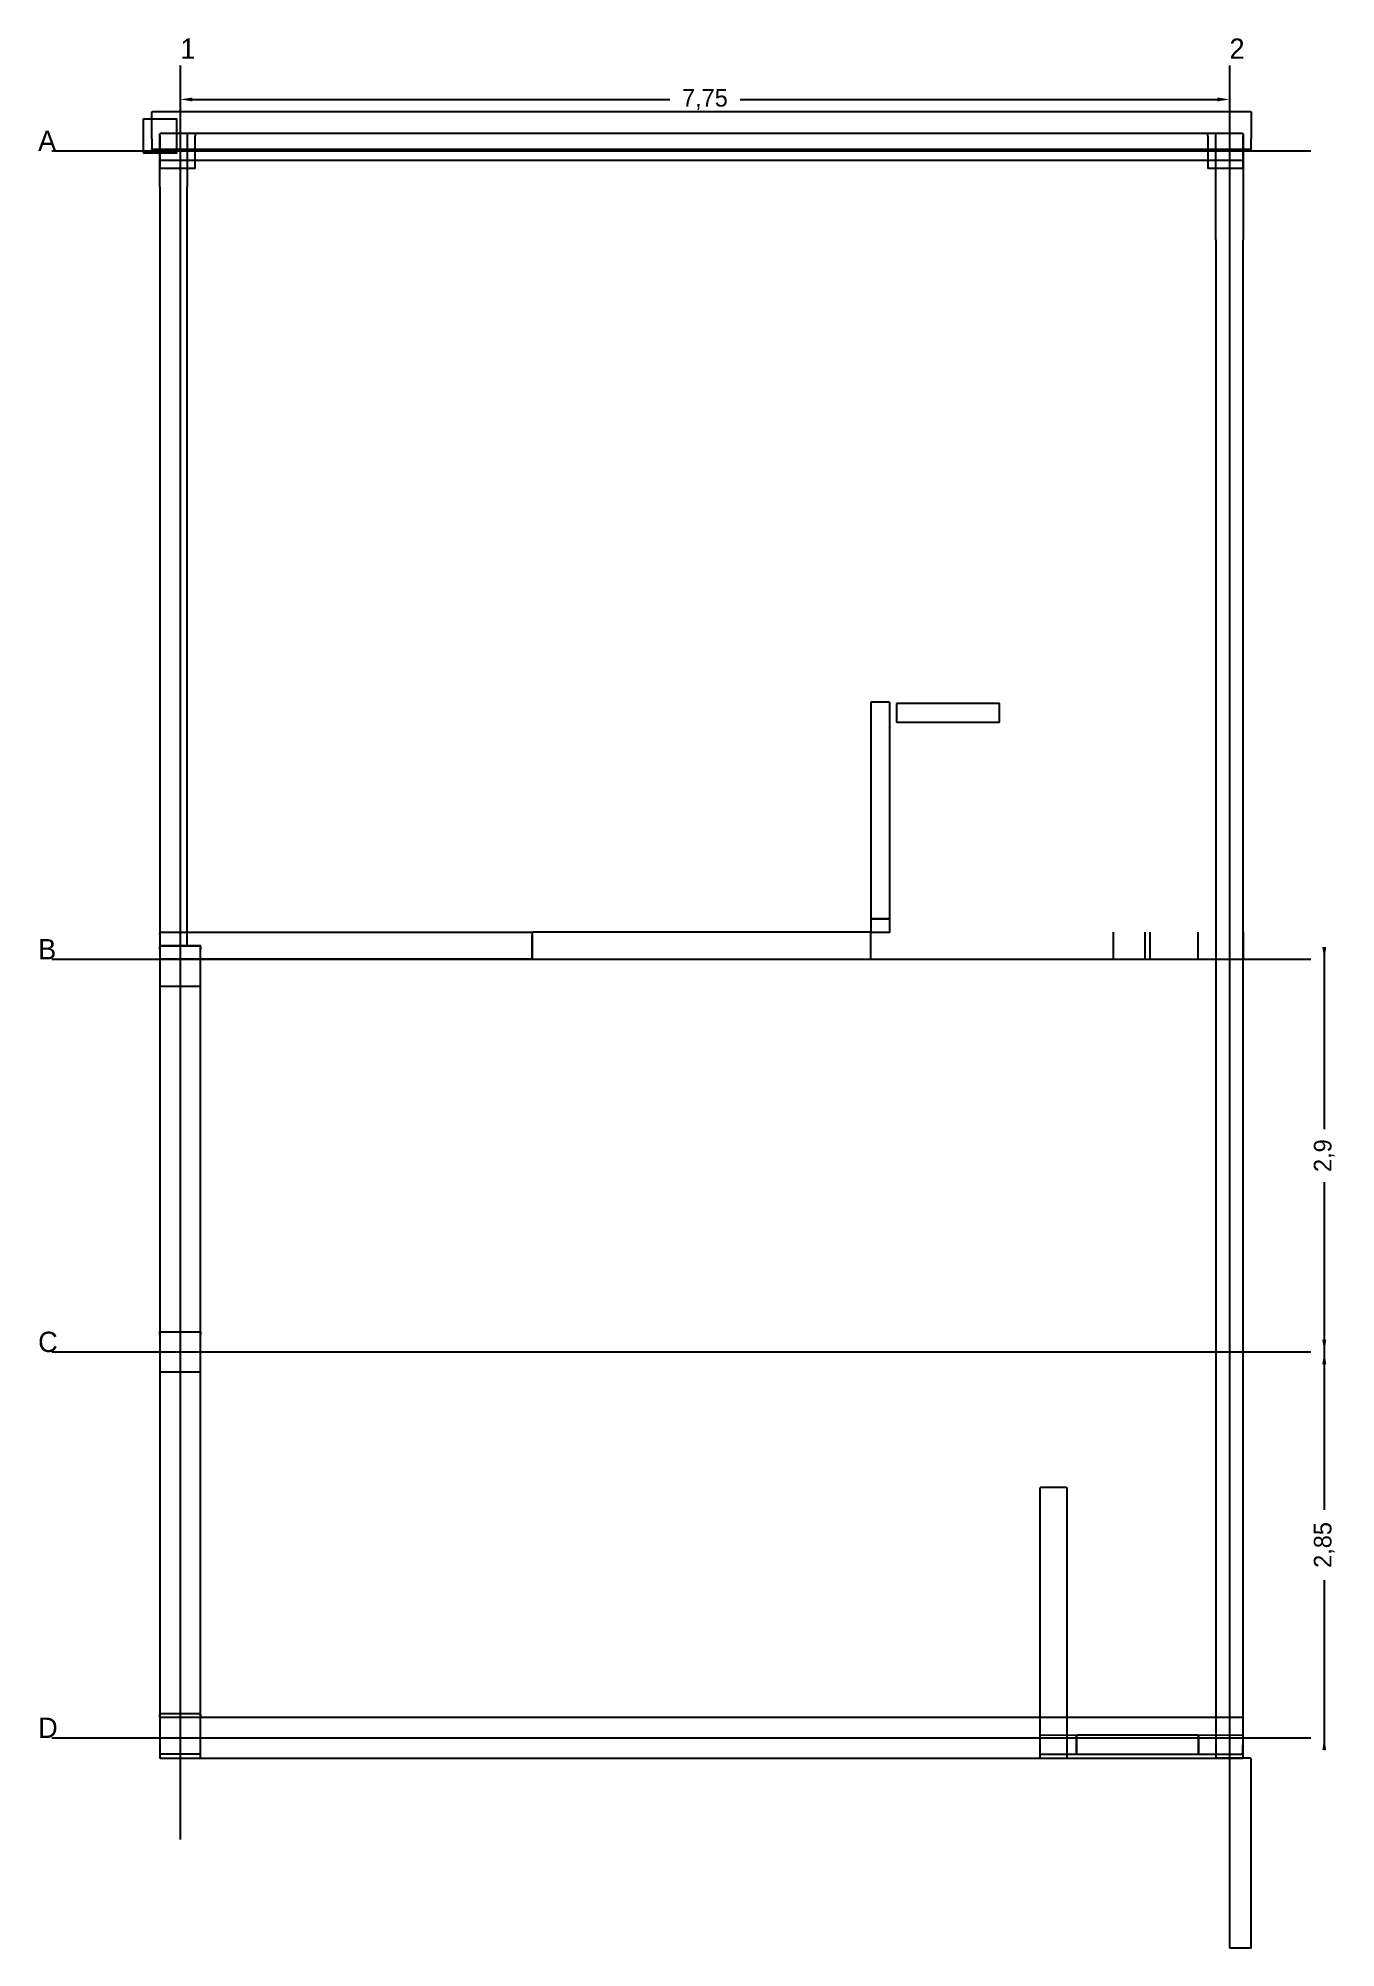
# Model space of a CAD drawing. Header units: metres. Extents: x 1373.1 to 1414.4, y -13.4 to 4.5.
# Drawn here: x 1373.1 to 1382.69, y -13.4 to 0.7 of the extents above.
import ezdxf

# ---------------------------------------------------------------- set-up
doc = ezdxf.new("R2010")
doc.units = ezdxf.units.M
for name, color, linetype in [('CORTE', 7, 'Continuous'), ('COTAS', 4, 'Continuous'), ('EJES', 3, 'Continuous'), ('TEXTOS', 7, 'Continuous'), ('VISTA', 8, 'Continuous')]:
    doc.layers.add(name, color=color, linetype=linetype)
doc.dimstyles.get("Standard").update_dxf_attribs({"dimtxt": 2.5, "dimasz": 2.5, "dimexe": 1.25, "dimexo": 0.625, "dimtad": 1, "dimcen": 2.5, "dimazin": 3, "dimtfac": 1, "dimtmove": 0, "dimatfit": 3})

# ---------------------------------------------------------------- blocks, each defined once
blk = doc.blocks.new('_CLOSEDFILLED')
at = {"color": 0, "linetype": 'BYBLOCK'}
blk.add_solid([(-1, 0.16), (0, 0), (-1, -0.16)], dxfattribs=at)
blk = doc.blocks.new('*D1')
for p, q in [((1374.15, 0.25), (1374.15, 0.25)), ((1374.24, 0.25), (1377.765, 0.25)), ((1378.285, 0.25), (1381.81, 0.25)), ((1381.9, 0.25), (1381.9, 0.25))]:
    blk.add_line(p, q)
at = {"layer": 'Defpoints'}
for p in [(1374.15, 0.25), (1374.15, 0.25), (1381.9, 0.25)]:
    blk.add_point(p, dxfattribs=at)
at = {"layer": 'COTAS', "xscale": 0.09, "yscale": 0.09, "rotation": 180}
blk.add_blockref('_CLOSEDFILLED', (1374.15, 0.25), dxfattribs=at)
at = {"layer": 'COTAS', "xscale": 0.09, "yscale": 0.09}
blk.add_blockref('_CLOSEDFILLED', (1381.9, 0.25), dxfattribs=at)
at = {"layer": 'COTAS', "insert": (1378.025, 0.25), "char_height": 0.13, "attachment_point": 5}
blk.add_mtext('7,75', dxfattribs=at)
blk = doc.blocks.new('*D2')
for p, q in [((1382.6, -6.01), (1382.6, -7.355)), ((1382.6, -6.1), (1382.6, -6.1)), ((1382.6, -7.745), (1382.6, -9.09)), ((1382.6, -9), (1382.6, -9))]:
    blk.add_line(p, q)
at = {"layer": 'Defpoints'}
for p in [(1382.6, -6.1), (1382.6, -6.1), (1382.6, -9)]:
    blk.add_point(p, dxfattribs=at)
at = {"layer": 'COTAS', "xscale": 0.09, "yscale": 0.09}
for p, rotation in [((1382.6, -6.1), 270), ((1382.6, -9), 90)]:
    blk.add_blockref('_CLOSEDFILLED', p, dxfattribs=dict(at, rotation=rotation))
at = {"layer": 'COTAS', "insert": (1382.6, -7.55), "char_height": 0.13, "attachment_point": 5, "rotation": 90}
blk.add_mtext('2,9', dxfattribs=at)
blk = doc.blocks.new('*D3')
for p, q in [((1382.6, -8.91), (1382.6, -10.165)), ((1382.6, -9), (1382.6, -9)), ((1382.6, -10.685), (1382.6, -11.94)), ((1382.6, -11.85), (1382.6, -11.85))]:
    blk.add_line(p, q)
at = {"layer": 'Defpoints'}
for p in [(1382.6, -9), (1382.6, -9), (1382.6, -11.85)]:
    blk.add_point(p, dxfattribs=at)
at = {"layer": 'COTAS', "xscale": 0.09, "yscale": 0.09}
for p, rotation in [((1382.6, -9), 270), ((1382.6, -11.85), 90)]:
    blk.add_blockref('_CLOSEDFILLED', p, dxfattribs=dict(at, rotation=rotation))
at = {"layer": 'COTAS', "insert": (1382.6, -10.425), "char_height": 0.13, "attachment_point": 5, "rotation": 90}
blk.add_mtext('2,85', dxfattribs=at)

msp = doc.modelspace()

# ---------------------------------------------------------------- linework, layer by layer
at = {"layer": 'CORTE'}
for p, q in [((1373.94, 0.156), (1373.941, 0.158)), ((1373.94, 0.156), (1373.94, 0.155)), ((1373.94, -0.04), (1373.94, 0.155)), ((1373.941, 0.158), (1373.941, 0.159)), ((1373.941, 0.159), (1373.942, 0.159)), ((1373.941, 0.158), (1373.941, 0.158)), ((1373.942, 0.159), (1373.944, 0.16)), ((1373.942, 0.159), (1373.942, 0.159)), ((1373.944, 0.16), (1373.945, 0.16)), ((1373.945, 0.16), (1379.796, 0.16)), ((1379.796, 0.16), (1382.055, 0.16)), ((1382.055, 0.16), (1382.057, 0.159)), ((1382.057, 0.159), (1382.058, 0.159)), ((1382.058, 0.159), (1382.059, 0.159)), ((1382.059, 0.159), (1382.059, 0.158)), ((1382.059, 0.159), (1382.059, 0.159)), ((1382.059, 0.158), (1382.059, 0.158)), ((1382.059, 0.158), (1382.06, 0.156)), ((1382.06, 0.155), (1382.06, 0.156)), ((1382.06, 0.155), (1382.06, -0.04)), ((1374.002, -0.001), (1374.004, 0)), ((1374.002, -0.001), (1374.004, 0)), ((1374.002, -0.001), (1374.004, 0)), ((1374.004, 0), (1374.527, 0)), ((1374.004, 0), (1374.021, 0)), ((1374.004, 0), (1374.017, 0)), ((1374.017, 0), (1374.196, 0)), ((1374.021, 0), (1374.255, 0)), ((1374.196, 0), (1374.196, 0)), ((1374.255, 0), (1374.256, 0)), ((1374.527, 0), (1381.995, 0)), ((1381.742, -0.001), (1381.745, 0)), ((1381.745, 0), (1381.761, 0)), ((1381.761, 0), (1381.995, 0)), ((1381.802, -0.001), (1381.804, 0)), ((1381.804, 0), (1381.817, 0)), ((1381.817, 0), (1381.995, 0)), ((1381.995, 0), (1381.996, 0)), ((1381.995, 0), (1381.996, 0)), ((1381.995, 0), (1381.996, 0)), ((1373.94, -0.04), (1373.94, -0.04)), ((1373.94, -0.04), (1373.94, -0.116)), ((1373.941, -0.117), (1373.94, -0.116)), ((1373.941, -0.117), (1373.941, -0.118)), ((1373.941, -0.119), (1373.941, -0.118)), ((1373.941, -0.119), (1373.941, -0.119)), ((1373.942, -0.119), (1373.941, -0.119)), ((1373.942, -0.119), (1373.942, -0.119)), ((1373.944, -0.12), (1373.942, -0.119)), ((1373.945, -0.12), (1373.944, -0.12)), ((1379.796, -0.12), (1373.945, -0.12)), ((1374.001, -0.002), (1374, -0.004)), ((1374.001, -0.002), (1374, -0.004)), ((1374.001, -0.002), (1374, -0.004)), ((1374, -0.017), (1374, -0.004)), ((1374, -0.021), (1374, -0.004)), ((1374, -0.396), (1374, -0.004)), ((1374, -0.017), (1374, -0.196)), ((1374, -0.021), (1374, -0.021)), ((1374, -0.021), (1374, -0.256)), ((1374.001, -0.001), (1374.001, -0.002)), ((1374.001, -0.001), (1374.002, -0.001)), ((1374.001, -0.001), (1374.001, -0.002)), ((1374.001, -0.001), (1374.002, -0.001)), ((1374.001, -0.001), (1374.001, -0.002)), ((1374.001, -0.001), (1374.002, -0.001)), ((1374.001, -0.002), (1374.001, -0.002)), ((1374.001, -0.002), (1374.001, -0.002)), ((1374.001, -0.002), (1374.001, -0.002)), ((1374.002, -0.001), (1374.002, -0.001)), ((1374.002, -0.001), (1374.002, -0.001)), ((1374.002, -0.001), (1374.002, -0.001)), ((1374.196, 0), (1374.198, -0.001)), ((1374.198, -0.001), (1374.199, -0.001)), ((1374.199, -0.002), (1374.199, -0.001)), ((1374.199, -0.002), (1374.199, -0.002)), ((1374.2, -0.004), (1374.199, -0.002)), ((1374.2, -0.004), (1374.2, -0.396)), ((1374.256, 0), (1374.258, -0.001)), ((1374.258, -0.001), (1374.259, -0.001)), ((1374.259, -0.002), (1374.259, -0.001)), ((1374.259, -0.002), (1374.259, -0.002)), ((1374.26, -0.004), (1374.259, -0.002)), ((1374.26, -0.004), (1374.26, -0.021)), ((1374.26, -0.256), (1374.26, -0.021)), ((1382.055, -0.12), (1379.796, -0.12)), ((1381.741, -0.002), (1381.74, -0.004)), ((1381.74, -0.021), (1381.74, -0.004)), ((1381.74, -0.021), (1381.74, -0.021)), ((1381.74, -0.021), (1381.74, -0.256)), ((1381.741, -0.001), (1381.741, -0.002)), ((1381.741, -0.001), (1381.742, -0.001)), ((1381.741, -0.002), (1381.741, -0.002)), ((1381.742, -0.001), (1381.742, -0.001)), ((1381.801, -0.002), (1381.8, -0.004)), ((1381.8, -0.327), (1381.8, -0.004)), ((1381.801, -0.001), (1381.801, -0.002)), ((1381.801, -0.001), (1381.802, -0.001)), ((1381.801, -0.002), (1381.801, -0.002)), ((1381.802, -0.001), (1381.802, -0.001)), ((1381.996, 0), (1381.998, -0.001)), ((1381.996, 0), (1381.998, -0.001)), ((1381.996, 0), (1381.998, -0.001)), ((1381.998, -0.001), (1381.999, -0.001)), ((1381.998, -0.001), (1381.999, -0.001)), ((1381.998, -0.001), (1381.999, -0.001)), ((1381.999, -0.002), (1381.999, -0.001)), ((1381.999, -0.002), (1381.999, -0.001)), ((1381.999, -0.002), (1381.999, -0.001)), ((1381.999, -0.002), (1381.999, -0.002)), ((1382, -0.004), (1381.999, -0.002)), ((1381.999, -0.002), (1381.999, -0.002)), ((1382, -0.004), (1381.999, -0.002)), ((1381.999, -0.002), (1381.999, -0.002)), ((1382, -0.004), (1381.999, -0.002)), ((1382, -0.004), (1382, -0.017)), ((1382, -0.004), (1382, -0.021)), ((1382, -0.004), (1382, -0.788)), ((1382, -0.017), (1382, -0.017)), ((1382, -0.196), (1382, -0.017)), ((1382, -0.256), (1382, -0.021)), ((1382.057, -0.119), (1382.055, -0.12)), ((1382.058, -0.119), (1382.057, -0.119)), ((1382.059, -0.119), (1382.058, -0.119)), ((1382.06, -0.116), (1382.059, -0.117)), ((1382.059, -0.118), (1382.059, -0.117)), ((1382.059, -0.118), (1382.059, -0.119)), ((1382.059, -0.119), (1382.059, -0.119)), ((1382.059, -0.119), (1382.059, -0.119)), ((1382.06, -0.116), (1382.06, -0.04)), ((1374, -0.196), (1374, -0.196)), ((1374, -0.196), (1374.001, -0.198)), ((1374, -0.256), (1374, -0.256)), ((1374, -0.256), (1374.001, -0.258)), ((1374.001, -0.198), (1374.001, -0.199)), ((1374.002, -0.199), (1374.001, -0.199)), ((1374.001, -0.258), (1374.001, -0.259)), ((1374.002, -0.259), (1374.001, -0.259)), ((1374.002, -0.199), (1374.002, -0.199)), ((1374.004, -0.2), (1374.002, -0.199)), ((1374.002, -0.259), (1374.002, -0.259)), ((1374.004, -0.26), (1374.002, -0.259)), ((1374.527, -0.2), (1374.004, -0.2)), ((1374.021, -0.26), (1374.004, -0.26)), ((1374.255, -0.26), (1374.021, -0.26)), ((1374.256, -0.26), (1374.255, -0.26)), ((1374.258, -0.259), (1374.256, -0.26)), ((1374.259, -0.259), (1374.258, -0.259)), ((1374.259, -0.258), (1374.26, -0.256)), ((1374.259, -0.259), (1374.259, -0.258)), ((1374.26, -0.256), (1374.26, -0.256)), ((1374.527, -0.2), (1374.527, -0.2)), ((1381.995, -0.2), (1374.527, -0.2)), ((1381.74, -0.256), (1381.74, -0.256)), ((1381.74, -0.256), (1381.741, -0.258)), ((1381.741, -0.258), (1381.741, -0.259)), ((1381.742, -0.259), (1381.741, -0.259)), ((1381.742, -0.259), (1381.742, -0.259)), ((1381.745, -0.26), (1381.742, -0.259)), ((1381.761, -0.26), (1381.745, -0.26)), ((1381.995, -0.26), (1381.761, -0.26)), ((1381.998, -0.199), (1381.996, -0.2)), ((1381.996, -0.2), (1381.995, -0.2)), ((1381.998, -0.259), (1381.996, -0.26)), ((1381.996, -0.26), (1381.995, -0.26)), ((1381.999, -0.199), (1381.998, -0.199)), ((1381.999, -0.259), (1381.998, -0.259)), ((1381.999, -0.198), (1382, -0.196)), ((1381.999, -0.199), (1381.999, -0.198)), ((1381.999, -0.258), (1382, -0.256)), ((1381.999, -0.259), (1381.999, -0.258)), ((1382, -0.196), (1382, -0.196)), ((1382, -0.256), (1382, -0.256)), ((1374, -0.396), (1374, -0.396)), ((1374, -0.396), (1374, -5.995)), ((1374.2, -5.995), (1374.2, -0.396)), ((1381.8, -0.327), (1381.8, -0.327)), ((1381.8, -0.788), (1381.8, -0.327)), ((1381.8, -0.788), (1381.8, -0.788)), ((1381.8, -0.788), (1381.8, -11.996)), ((1382, -11.996), (1382, -0.788)), ((1374.001, -5.902), (1374, -5.904)), ((1374, -5.917), (1374, -5.904)), ((1374, -5.917), (1374, -6.096)), ((1374.001, -5.901), (1374.001, -5.902)), ((1374.001, -5.901), (1374.002, -5.901)), ((1374.001, -5.902), (1374.001, -5.902)), ((1374.002, -5.901), (1374.004, -5.9)), ((1374.002, -5.901), (1374.002, -5.901)), ((1374.004, -5.9), (1374.184, -5.9)), ((1374.184, -5.9), (1376.746, -5.9)), ((1376.746, -5.9), (1376.746, -5.9)), ((1376.746, -5.9), (1376.748, -5.901)), ((1376.748, -5.901), (1376.749, -5.901)), ((1376.749, -5.902), (1376.749, -5.901)), ((1376.749, -5.902), (1376.749, -5.902)), ((1376.75, -5.904), (1376.749, -5.902)), ((1376.75, -5.904), (1376.75, -5.917)), ((1376.75, -6.096), (1376.75, -5.917)), ((1379.25, -6.1), (1379.25, -5.9)), ((1381.043, -6.1), (1381.043, -5.9)), ((1381.277, -6.1), (1381.277, -5.9)), ((1381.314, -6.1), (1381.314, -5.9)), ((1381.666, -5.9), (1381.666, -6.1)), ((1382, -5.9), (1382, -6.1)), ((1374, -5.996), (1374, -5.995)), ((1374, -5.996), (1374.001, -5.998)), ((1374.001, -6.002), (1374, -6.005)), ((1374, -6.024), (1374, -6.005)), ((1374, -6.024), (1374, -6.295)), ((1374.001, -5.998), (1374.001, -5.999)), ((1374.002, -5.999), (1374.001, -5.999)), ((1374.001, -6.001), (1374.001, -6.002)), ((1374.001, -6.001), (1374.002, -6.001)), ((1374.001, -6.002), (1374.001, -6.002)), ((1374.002, -5.999), (1374.002, -5.999)), ((1374.004, -6), (1374.002, -5.999)), ((1374.002, -6.001), (1374.004, -6)), ((1374.002, -6.001), (1374.002, -6.001)), ((1374.004, -6), (1374.024, -6)), ((1374.017, -6), (1374.004, -6)), ((1374.017, -6), (1374.017, -6)), ((1374.196, -6), (1374.017, -6)), ((1374.024, -6), (1374.295, -6)), ((1374.198, -5.999), (1374.196, -6)), ((1374.196, -6), (1374.196, -6)), ((1374.199, -5.999), (1374.198, -5.999)), ((1374.199, -5.998), (1374.2, -5.996)), ((1374.199, -5.999), (1374.199, -5.998)), ((1374.2, -5.995), (1374.2, -5.996)), ((1374.295, -6), (1374.296, -6)), ((1374.296, -6), (1374.298, -6.001)), ((1374.298, -6.001), (1374.299, -6.001)), ((1374.299, -6.002), (1374.299, -6.001)), ((1374.299, -6.002), (1374.299, -6.002)), ((1374.3, -6.005), (1374.299, -6.002)), ((1374.3, -6.005), (1374.3, -6.024)), ((1374.3, -6.295), (1374.3, -6.024)), ((1374, -6.096), (1374, -6.096)), ((1374, -6.096), (1374.001, -6.098)), ((1374.001, -6.098), (1374.001, -6.099)), ((1374.002, -6.099), (1374.001, -6.099)), ((1374.002, -6.099), (1374.002, -6.099)), ((1374.004, -6.1), (1374.002, -6.099)), ((1374.184, -6.1), (1374.004, -6.1)), ((1376.746, -6.1), (1374.184, -6.1)), ((1376.748, -6.099), (1376.746, -6.1)), ((1376.746, -6.1), (1376.746, -6.1)), ((1376.749, -6.099), (1376.748, -6.099)), ((1376.749, -6.098), (1376.75, -6.096)), ((1376.749, -6.099), (1376.749, -6.098)), ((1376.75, -6.096), (1376.75, -6.096)), ((1374, -6.296), (1374, -6.295)), ((1374, -6.296), (1374.001, -6.298)), ((1374.001, -6.298), (1374.001, -6.299)), ((1374.002, -6.299), (1374.001, -6.299)), ((1374.002, -6.299), (1374.002, -6.299)), ((1374.004, -6.3), (1374.002, -6.299)), ((1374.024, -6.3), (1374.004, -6.3)), ((1374.295, -6.3), (1374.024, -6.3)), ((1374.296, -6.3), (1374.295, -6.3)), ((1374.298, -6.299), (1374.296, -6.3)), ((1374.299, -6.299), (1374.298, -6.299)), ((1374.299, -6.298), (1374.3, -6.296)), ((1374.299, -6.299), (1374.299, -6.298)), ((1374.3, -6.295), (1374.3, -6.296)), ((1374, -8.851), (1374, -8.851)), ((1374, -8.851), (1374, -8.851)), ((1374, -8.851), (1374, -8.852)), ((1374, -8.871), (1374, -8.852)), ((1374, -8.871), (1374, -9.148)), ((1374.001, -8.85), (1374.001, -8.85)), ((1374.001, -8.85), (1374.001, -8.85)), ((1374.001, -8.85), (1374.002, -8.85)), ((1374.002, -8.85), (1374.021, -8.85)), ((1374.021, -8.85), (1374.298, -8.85)), ((1374.298, -8.85), (1374.298, -8.85)), ((1374.298, -8.85), (1374.299, -8.85)), ((1374.299, -8.85), (1374.3, -8.85)), ((1374.3, -8.851), (1374.3, -8.851)), ((1374.3, -8.851), (1374.3, -8.851)), ((1374.3, -8.852), (1374.3, -8.851)), ((1374.3, -8.852), (1374.3, -8.871)), ((1374.3, -9.148), (1374.3, -8.871)), ((1374, -9.148), (1374, -9.148)), ((1374, -9.148), (1374, -9.149)), ((1374, -9.149), (1374, -9.15)), ((1374.001, -9.15), (1374.001, -9.15)), ((1374.001, -9.15), (1374.001, -9.15)), ((1374.002, -9.15), (1374.001, -9.15)), ((1374.021, -9.15), (1374.002, -9.15)), ((1374.298, -9.15), (1374.021, -9.15)), ((1374.298, -9.15), (1374.298, -9.15)), ((1374.299, -9.15), (1374.298, -9.15)), ((1374.3, -9.15), (1374.299, -9.15)), ((1374.3, -9.148), (1374.3, -9.148)), ((1374.3, -9.149), (1374.3, -9.148)), ((1374.3, -9.15), (1374.3, -9.149)), ((1374.001, -11.672), (1374, -11.675)), ((1374, -11.694), (1374, -11.675)), ((1374, -11.694), (1374, -11.966)), ((1374.001, -11.671), (1374.001, -11.672)), ((1374.001, -11.671), (1374.002, -11.671)), ((1374.001, -11.672), (1374.001, -11.672)), ((1374.002, -11.671), (1374.004, -11.67)), ((1374.002, -11.671), (1374.002, -11.671)), ((1374.004, -11.67), (1374.024, -11.67)), ((1374.024, -11.67), (1374.295, -11.67)), ((1374.295, -11.67), (1374.296, -11.67)), ((1374.296, -11.67), (1374.298, -11.671)), ((1374.298, -11.671), (1374.299, -11.671)), ((1374.299, -11.672), (1374.299, -11.671)), ((1374.299, -11.672), (1374.299, -11.672)), ((1374.3, -11.675), (1374.299, -11.672)), ((1374.3, -11.675), (1374.3, -11.694)), ((1374.3, -11.966), (1374.3, -11.694)), ((1374, -11.966), (1374, -11.966)), ((1374, -11.966), (1374.001, -11.968)), ((1374.001, -11.968), (1374.001, -11.969)), ((1374.002, -11.969), (1374.001, -11.969)), ((1374.002, -11.969), (1374.002, -11.969)), ((1374.004, -11.97), (1374.002, -11.969)), ((1374.024, -11.97), (1374.004, -11.97)), ((1374.295, -11.97), (1374.024, -11.97)), ((1374.296, -11.97), (1374.295, -11.97)), ((1374.298, -11.969), (1374.296, -11.97)), ((1374.299, -11.969), (1374.298, -11.969)), ((1374.299, -11.968), (1374.3, -11.966)), ((1374.299, -11.969), (1374.299, -11.968)), ((1374.3, -11.966), (1374.3, -11.966)), ((1381.8, -11.996), (1381.8, -11.996)), ((1381.8, -11.996), (1381.801, -11.998)), ((1381.801, -11.998), (1381.801, -11.999)), ((1381.802, -11.999), (1381.801, -11.999)), ((1381.802, -11.999), (1381.802, -11.999)), ((1381.804, -12), (1381.802, -11.999)), ((1381.817, -12), (1381.804, -12)), ((1381.995, -12), (1381.817, -12)), ((1381.998, -11.999), (1381.996, -12)), ((1381.996, -12), (1381.995, -12)), ((1381.999, -11.999), (1381.998, -11.999)), ((1381.999, -11.998), (1382, -11.996)), ((1381.999, -11.999), (1381.999, -11.998)), ((1382, -11.996), (1382, -11.996))]:
    msp.add_line(p, q, dxfattribs=at)
for points in [[(1376.751, -5.901), (1376.751, -5.902), (1376.751, -5.903), (1376.75, -5.904), (1376.75, -5.964), (1376.75, -6.096), (1376.75, -6.096), (1376.751, -6.098), (1376.751, -6.098), (1376.751, -6.099), (1376.751, -6.099), (1376.752, -6.099), (1376.753, -6.099), (1376.754, -6.1), (1377.526, -6.1), (1379.246, -6.1), (1379.246, -6.1), (1379.248, -6.099), (1379.248, -6.099), (1379.249, -6.099), (1379.249, -6.098), (1379.249, -6.098), (1379.25, -6.096), (1379.25, -6.096), (1379.25, -5.964), (1379.25, -5.904), (1379.249, -5.903), (1379.249, -5.902), (1379.249, -5.901), (1379.249, -5.901), (1379.248, -5.901), (1379.248, -5.901), (1379.246, -5.9), (1379.246, -5.9), (1377.526, -5.9), (1376.754, -5.9), (1376.753, -5.901), (1376.752, -5.901), (1376.751, -5.901), (1376.751, -5.901), (1376.751, -5.901)], [(1374.001, -6.002), (1374.001, -6.002), (1374, -6.003), (1374, -6.005), (1374, -9.341), (1374, -11.996), (1374, -11.997), (1374.001, -11.998), (1374.001, -11.998), (1374.001, -11.999), (1374.002, -11.999), (1374.002, -11.999), (1374.003, -12), (1374.004, -12), (1374.167, -12), (1374.295, -12), (1374.297, -12), (1374.298, -11.999), (1374.298, -11.999), (1374.299, -11.999), (1374.299, -11.998), (1374.299, -11.998), (1374.3, -11.997), (1374.3, -11.996), (1374.3, -9.341), (1374.3, -6.005), (1374.3, -6.003), (1374.299, -6.002), (1374.299, -6.002), (1374.299, -6.001), (1374.298, -6.001), (1374.298, -6.001), (1374.297, -6), (1374.295, -6), (1374.167, -6), (1374.004, -6), (1374.003, -6), (1374.002, -6.001), (1374.002, -6.001), (1374.001, -6.001), (1374.001, -6.002)], [(1374.001, -11.702), (1374.001, -11.702), (1374, -11.703), (1374, -11.704), (1374, -11.867), (1374, -11.996), (1374, -11.997), (1374.001, -11.998), (1374.001, -11.998), (1374.001, -11.999), (1374.002, -11.999), (1374.002, -11.999), (1374.003, -12), (1374.004, -12), (1378.455, -12), (1381.995, -12), (1381.997, -12), (1381.998, -11.999), (1381.998, -11.999), (1381.999, -11.999), (1381.999, -11.998), (1381.999, -11.998), (1382, -11.997), (1382, -11.996), (1382, -11.867), (1382, -11.704), (1382, -11.703), (1381.999, -11.702), (1381.999, -11.702), (1381.999, -11.701), (1381.998, -11.701), (1381.998, -11.701), (1381.997, -11.7), (1381.995, -11.7), (1378.455, -11.7), (1374.004, -11.7), (1374.003, -11.7), (1374.002, -11.701), (1374.002, -11.701), (1374.001, -11.701), (1374.001, -11.702)]]:
    msp.add_lwpolyline(points, close=True, dxfattribs=at)
at = {"layer": 'EJES'}
for p, q in [((1374.15, 0.5), (1374.15, -12.6)), ((1381.9, 0.5), (1381.9, -12.6)), ((1373.2, -0.13), (1382.5, -0.13)), ((1373.2, -6.1), (1382.5, -6.1)), ((1373.2, -9), (1382.5, -9)), ((1373.2, -11.85), (1382.5, -11.85))]:
    msp.add_line(p, q, dxfattribs=at)
at = {"layer": 'VISTA'}
for points in [[(1373.876, -0.144), (1374.124, -0.144), (1374.124, 0.104), (1373.88, 0.105), (1373.875, 0.101), (1373.876, -0.144)], [(1379.25, -5.795), (1379.254, -5.8), (1379.386, -5.8), (1379.39, -5.795), (1379.39, -4.205), (1379.386, -4.2), (1379.254, -4.2), (1379.25, -4.205), (1379.25, -5.795)], [(1379.443, -4.35), (1380.197, -4.35), (1380.2, -4.347), (1380.2, -4.213), (1380.197, -4.21), (1379.443, -4.21), (1379.44, -4.213), (1379.44, -4.347), (1379.443, -4.35)], [(1379.25, -5.9), (1379.39, -5.9), (1379.39, -5.8), (1379.25, -5.8), (1379.25, -5.9)], [(1380.5, -11.996), (1380.504, -12), (1380.696, -12), (1380.7, -11.996), (1380.7, -10.005), (1380.696, -10), (1380.504, -10), (1380.5, -10.005), (1380.5, -11.996)], [(1380.5, -11.966), (1380.502, -11.969), (1380.766, -11.97), (1380.769, -11.968), (1380.77, -11.834), (1380.768, -11.831), (1380.504, -11.83), (1380.5, -11.834), (1380.5, -11.966)], [(1380.77, -11.966), (1380.774, -11.97), (1381.665, -11.97), (1381.67, -11.966), (1381.67, -11.834), (1381.665, -11.83), (1380.774, -11.83), (1380.77, -11.834), (1380.77, -11.966)], [(1381.67, -11.966), (1381.672, -11.969), (1381.995, -11.97), (1381.999, -11.968), (1382, -11.834), (1381.998, -11.831), (1381.675, -11.83), (1381.67, -11.834), (1381.67, -11.966)], [(1381.9, -13.4), (1382.06, -13.4), (1382.06, -12.004), (1382.055, -12), (1381.904, -12), (1381.9, -12.004), (1381.9, -13.4)]]:
    msp.add_lwpolyline(points, close=True, dxfattribs=at)

# ---------------------------------------------------------------- texts
at = {"layer": 'TEXTOS'}
for s, p in [('1', (1374.15, 0.55)), ('2', (1381.9, 0.55)), ('A', (1373.1, -0.13)), ('B', (1373.1, -6.1)), ('C', (1373.1, -9)), ('D', (1373.1, -11.85))]:
    msp.add_text(s, height=0.15, dxfattribs=at).set_placement(p)

# ---------------------------------------------------------------- dimensions: what is measured, and where the dimension line sits
at = {"layer": 'COTAS'}
dim = msp.add_linear_dim(base=(1374.15, 0.25), p1=(1374.15, 0.25), p2=(1381.9, 0.25), dimstyle='Standard', override={"dimtxt": 0.13, "dimasz": 0.09}, dxfattribs=at)
dim.commit()
dim.dimension.update_dxf_attribs({"geometry": '*D1', "text_midpoint": (1378.025, 0.25)})
for base, p1, p2, picture, middle in [((1382.6, -6.1), (1382.6, -6.1), (1382.6, -9), '*D2', (1382.6, -7.55)), ((1382.6, -9), (1382.6, -9), (1382.6, -11.85), '*D3', (1382.6, -10.425))]:
    dim = msp.add_linear_dim(base=base, p1=p1, p2=p2, angle=90, dimstyle='Standard', override={"dimtxt": 0.13, "dimasz": 0.09}, dxfattribs=at)
    dim.commit()
    dim.dimension.update_dxf_attribs({"geometry": picture, "text_midpoint": middle})

doc.saveas('drawing.dxf')
